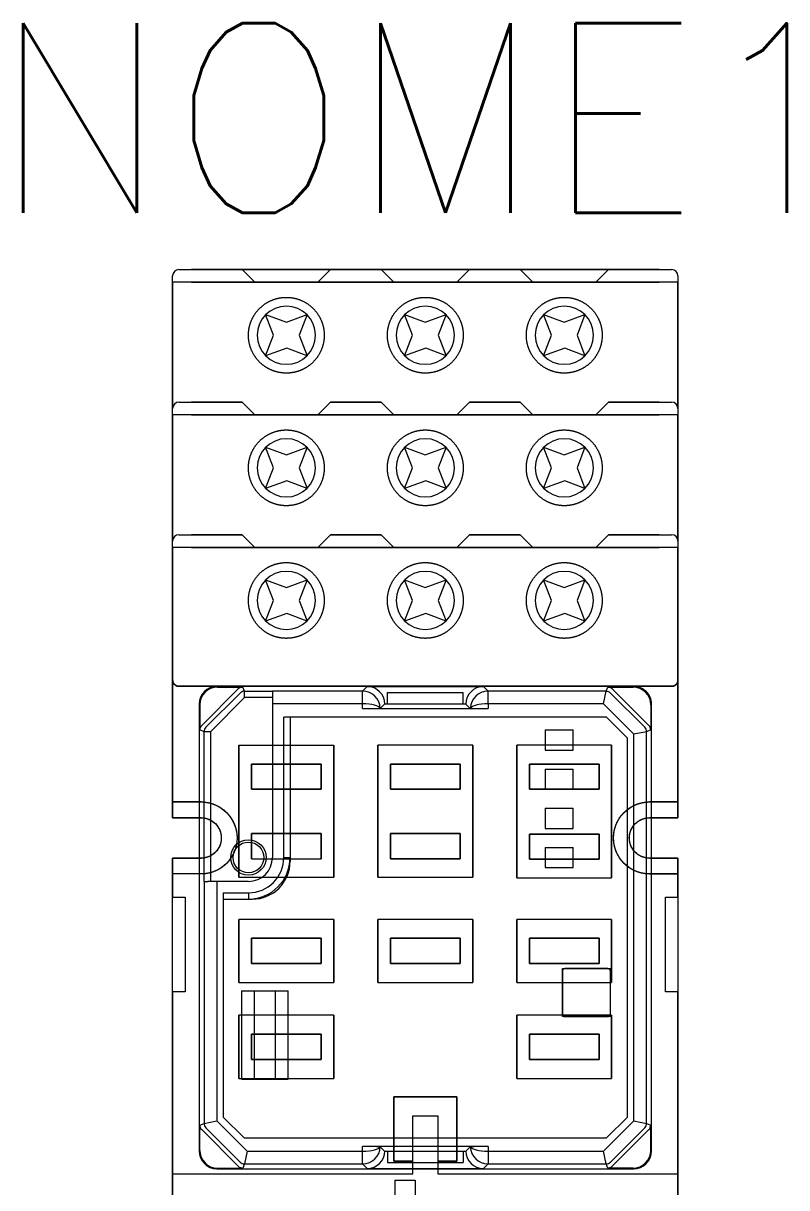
# Model space of a CAD drawing. Header units: millimetres. Extents: x -1.2 to 4.9, y -8.5 to 6.5.
# Drawn here: x -1.18 to 4.86, y -2.73 to 6.49 of the extents above; entities that cross this region are included whole.
import ezdxf
from ezdxf.enums import TextEntityAlignment as Align

# ---------------------------------------------------------------- set-up
doc = ezdxf.new("R2010")
doc.units = ezdxf.units.MM
doc.styles.add('Romans', font='romans.shx')

# ---------------------------------------------------------------- blocks, each defined once
blk = doc.blocks.new('SE2')
at = {"color": 7, "linetype": 'Continuous'}
for p, q in [((84.212, 105.167), (51.212, 105.167)), ((51.266, 105.113), (53.265, 105.113)), ((53.402, 104.782), (53.265, 105.113)), ((62.746, 104.777), (63.112, 105.144)), ((63.112, 105.144), (72.312, 105.144)), ((72.312, 105.144), (72.679, 104.777)), ((82.02, 104.777), (82.159, 105.113)), ((82.159, 105.113), (84.158, 105.113)), ((50.013, 102.067), (52.912, 104.966)), ((50.343, 101.93), (53.049, 104.635)), ((53.402, 104.282), (50.697, 101.577)), ((53.402, 104.782), (55.612, 104.782)), ((53.402, 104.282), (53.402, 104.782)), ((55.612, 104.282), (53.402, 104.282)), ((55.612, 104.777), (55.612, 104.782)), ((55.612, 104.777), (55.612, 103.777)), ((62.746, 104.777), (55.612, 104.777)), ((62.746, 103.777), (62.746, 104.777)), ((64.712, 103.767), (64.712, 104.667)), ((64.712, 104.667), (70.712, 104.667)), ((70.712, 103.767), (70.712, 104.667)), ((70.712, 103.767), (70.712, 104.667)), ((82.02, 104.777), (72.679, 104.777)), ((72.679, 103.777), (72.679, 104.777)), ((81.813, 103.777), (82.02, 104.777)), ((82.374, 104.631), (85.076, 101.928)), ((85.412, 102.067), (82.513, 104.966)), ((49.812, 103.767), (49.812, 68.367)), ((49.866, 103.713), (49.866, 101.714)), ((55.612, 103.777), (55.612, 91.617)), ((62.746, 103.777), (55.612, 103.777)), ((62.749, 103.412), (62.749, 103.777)), ((62.749, 103.412), (72.675, 103.412)), ((64.148, 103.424), (64.14, 103.422)), ((64.491, 103.767), (64.148, 103.424)), ((70.933, 103.767), (64.491, 103.767)), ((71.276, 103.424), (70.933, 103.767)), ((71.284, 103.422), (71.276, 103.424)), ((72.675, 103.777), (72.675, 103.412)), ((81.813, 103.777), (72.679, 103.777)), ((84.223, 101.368), (81.813, 103.777)), ((85.558, 103.713), (85.558, 101.714)), ((85.612, 68.367), (85.612, 103.765)), ((82.062, 102.717), (56.512, 102.717)), ((56.512, 91.617), (56.512, 102.717)), ((57.012, 102.717), (57.012, 91.317)), ((82.062, 102.717), (57.012, 102.717)), ((82.062, 102.717), (83.712, 101.067)), ((82.062, 102.717), (83.712, 101.067)), ((50.197, 101.577), (49.866, 101.714)), ((50.197, 89.717), (50.197, 101.577)), ((50.697, 101.577), (50.197, 101.577)), ((50.697, 101.577), (50.697, 89.717)), ((77.212, 101.717), (77.212, 100.117)), ((77.212, 101.717), (79.412, 101.717)), ((79.412, 100.117), (79.412, 101.717)), ((85.223, 101.575), (84.223, 101.368)), ((85.558, 101.714), (85.223, 101.575)), ((85.223, 70.559), (85.223, 101.575)), ((83.712, 71.067), (83.712, 101.067)), ((84.223, 70.766), (84.223, 101.368)), ((77.212, 100.117), (79.412, 100.117)), ((77.212, 98.617), (77.212, 97.017)), ((77.212, 98.617), (79.412, 98.617)), ((79.412, 97.017), (79.412, 98.617)), ((77.212, 97.017), (79.412, 97.017)), ((77.212, 95.517), (77.212, 93.917)), ((77.212, 95.517), (79.412, 95.517)), ((79.412, 93.917), (79.412, 95.517)), ((77.212, 93.917), (79.412, 93.917)), ((77.212, 92.417), (77.212, 90.817)), ((77.212, 92.417), (79.412, 92.417)), ((79.412, 90.817), (79.412, 92.417)), ((56.512, 91.617), (57.012, 91.617)), ((77.212, 90.817), (79.412, 90.817)), ((50.201, 89.717), (50.197, 89.717)), ((50.201, 89.717), (50.494, 89.717)), ((50.201, 89.717), (50.201, 70.559)), ((51.201, 89.717), (50.494, 89.717)), ((51.201, 89.717), (51.201, 70.766)), ((53.712, 89.717), (51.201, 89.717)), ((51.712, 88.817), (51.712, 71.067)), ((51.712, 88.817), (53.712, 88.817)), ((53.712, 88.817), (53.712, 88.317)), ((51.712, 88.317), (54.012, 88.317)), ((51.712, 88.317), (51.712, 71.067)), ((78.562, 79.017), (78.562, 82.817)), ((78.562, 82.817), (82.362, 82.817)), ((78.562, 82.617), (78.562, 79.217)), ((82.162, 82.817), (78.762, 82.817)), ((82.362, 79.017), (82.362, 82.817)), ((82.362, 79.217), (82.362, 82.617)), ((53.162, 81.067), (53.162, 74.067)), ((53.162, 81.067), (56.862, 81.067)), ((54.162, 81.067), (54.162, 74.067)), ((55.862, 74.067), (55.862, 81.067)), ((56.862, 74.067), (56.862, 81.067)), ((82.362, 79.017), (78.562, 79.017)), ((78.762, 79.017), (82.162, 79.017)), ((83.712, 71.067), (83.712, 76.198)), ((53.162, 74.067), (56.862, 74.067)), ((53.362, 69.417), (51.712, 71.067)), ((51.712, 71.067), (53.362, 69.417)), ((83.712, 71.067), (82.062, 69.417)), ((82.062, 69.417), (83.712, 71.067)), ((49.866, 70.42), (50.201, 70.559)), ((49.866, 68.421), (49.866, 70.42)), ((50.201, 70.559), (51.201, 70.766)), ((53.05, 67.502), (50.348, 70.205)), ((53.611, 68.356), (51.201, 70.766)), ((84.223, 70.766), (81.813, 68.356)), ((85.076, 70.205), (82.374, 67.502)), ((84.223, 70.766), (85.223, 70.559)), ((85.223, 70.559), (85.558, 70.42)), ((85.558, 68.421), (85.558, 70.42)), ((52.912, 67.167), (50.013, 70.066)), ((53.362, 69.417), (82.062, 69.417)), ((53.362, 69.417), (82.062, 69.417)), ((85.412, 70.066), (82.513, 67.167)), ((53.611, 68.356), (53.404, 67.356)), ((53.611, 68.356), (62.746, 68.356)), ((62.746, 67.356), (62.746, 68.356)), ((72.675, 68.722), (62.749, 68.722)), ((62.749, 68.356), (62.749, 68.722)), ((64.14, 68.711), (64.148, 68.71)), ((64.148, 68.71), (64.491, 68.367)), ((64.491, 68.367), (70.933, 68.367)), ((64.712, 68.367), (64.712, 67.467)), ((70.712, 68.367), (70.712, 67.467)), ((70.712, 68.367), (70.712, 67.467)), ((70.933, 68.367), (71.276, 68.71)), ((71.276, 68.71), (71.284, 68.711)), ((72.675, 68.722), (72.675, 68.356)), ((72.679, 68.356), (81.813, 68.356)), ((72.679, 68.356), (72.679, 67.356)), ((82.02, 67.356), (81.813, 68.356)), ((53.404, 67.356), (53.265, 67.021)), ((53.404, 67.356), (62.746, 67.356)), ((63.112, 66.989), (62.746, 67.356)), ((64.712, 67.467), (70.712, 67.467)), ((72.679, 67.356), (72.312, 66.989)), ((72.679, 67.356), (82.02, 67.356)), ((82.159, 67.021), (82.02, 67.356)), ((51.212, 66.967), (84.212, 66.967)), ((51.266, 67.021), (53.265, 67.021)), ((63.112, 66.989), (72.312, 66.989)), ((84.158, 67.021), (82.159, 67.021))]:
    blk.add_line(p, q, dxfattribs=at)
for radius in [1.4, 1.218]:
    blk.add_circle((53.712, 91.617), radius, dxfattribs=at)
for centre, radius, start, end in [((53.402, 104.282), 0.5, 90.00181, 134.99819), ((62.745, 103.377), 1.4, 89.50125, 89.99688), ((72.679, 103.377), 1.4, 90.00312, 90.49875), ((82.02, 104.277), 0.5, 45.00181, 89.99819), ((50.697, 101.577), 0.5, 135.00181, 179.99819), ((84.723, 101.575), 0.5, 0.00181, 44.99819), ((53.712, 91.617), 1.9, 270, 360), ((53.712, 91.617), 2.8, 270, 0), ((53.712, 91.617), 3.3, 270, 0), ((54.012, 91.317), 3, 270, 360), ((78.762, 82.617), 0.2, 90, 180), ((82.162, 82.617), 0.2, 0, 90), ((78.762, 79.217), 0.2, 180, 270), ((82.162, 79.217), 0.2, 270, 0), ((50.701, 70.559), 0.5, 180.00181, 224.99819), ((84.723, 70.559), 0.5, 315.00181, 359.99819), ((53.404, 67.856), 0.5, 225.00181, 269.99819), ((62.745, 68.756), 1.4, 270.00312, 270.49875), ((72.679, 68.756), 1.4, 269.50125, 269.99688), ((82.02, 67.856), 0.5, 270.00181, 314.99819)]:
    blk.add_arc(centre, radius, start, end, dxfattribs=at)
for centre, major_axis, ratio, start_param, end_param in [((51.212, 103.767), (0.99, -0.99), 0.999924, 2.356233, 3.926953), ((51.266, 103.713), (0.99, -0.99), 0.999924, 2.356233, 3.926953), ((53.265, 104.613), (0.191, -0.462), 0.999955, 2.748909, 3.534284), ((63.112, 103.744), (-0.99, -0.99), 0.999924, 2.372402, 3.926953), ((72.312, 103.744), (0.99, -0.99), 0.999924, 2.356233, 3.910783), ((82.159, 104.613), (-0.191, -0.462), 0.999955, 2.748909, 3.534276), ((84.158, 103.713), (-0.99, -0.99), 0.999924, 2.356233, 3.926953), ((84.212, 103.767), (-0.99, -0.99), 0.999924, 2.355257, 3.926953), ((62.749, 103.381), (-1.29, 0.545), 0.996452, 3.573025, 5.104585), ((72.675, 103.381), (-1.29, -0.545), 0.996452, 4.320193, 5.851753), ((62.745, 103.377), (-0.283, -0.283), 0.999924, 3.918302, 3.926953), ((62.749, 103.381), (-1.4, 0.004), 0.283219, 3.255762, 4.71315), ((62.749, 103.424), (1.4, 0), 0.008727, 4.712389, 6.169777), ((72.675, 103.381), (-1.4, -0.004), 0.283219, 4.711628, 6.169016), ((72.675, 103.424), (-1.4, 0), 0.008727, 0.113408, 1.570796), ((72.679, 103.377), (-0.283, 0.283), 0.999924, 5.497825, 5.506476), ((50.366, 101.714), (0.462, -0.191), 0.999955, 2.748909, 3.534276), ((85.058, 101.714), (-0.462, -0.191), 0.999955, 2.748909, 3.534276), ((50.366, 70.42), (0.462, 0.191), 0.999955, 2.748909, 3.534276), ((85.058, 70.42), (-0.462, 0.191), 0.999955, 2.748909, 3.534276), ((51.212, 68.367), (0.99, 0.99), 0.999924, 2.356233, 3.926953), ((51.266, 68.421), (0.99, 0.99), 0.999924, 2.356233, 3.926953), ((62.745, 68.756), (0.283, -0.283), 0.999924, 5.497825, 5.506476), ((62.749, 68.71), (1.4, 0), 0.008727, 0.113406, 1.570796), ((62.749, 68.753), (1.4, 0.004), 0.283219, 4.711628, 6.169018), ((62.749, 68.753), (1.29, 0.545), 0.996452, 4.320193, 5.851754), ((63.112, 68.389), (-0.99, 0.99), 0.999924, 2.356233, 3.910784), ((72.312, 68.389), (0.99, 0.99), 0.999924, 2.372402, 3.926953), ((72.675, 68.753), (1.29, -0.545), 0.996452, 3.573024, 5.104585), ((72.675, 68.71), (-1.4, 0), 0.008727, 4.712389, 6.169779), ((72.675, 68.753), (1.4, -0.004), 0.283219, 3.25576, 4.71315), ((72.679, 68.756), (0.283, 0.283), 0.999924, 3.918302, 3.926953), ((84.158, 68.421), (-0.99, 0.99), 0.999924, 2.356233, 3.926953), ((84.212, 68.367), (-0.99, 0.99), 0.999924, 2.356233, 3.926953), ((53.265, 67.521), (0.191, 0.462), 0.999955, 2.748909, 3.534276), ((82.159, 67.521), (-0.191, 0.462), 0.999955, 2.748909, 3.534276)]:
    blk.add_ellipse(centre, major_axis=major_axis, ratio=ratio, start_param=start_param, end_param=end_param, dxfattribs=at)
blk = doc.blocks.new('SE')
at = {"color": 7, "linetype": 'Continuous'}
for p, q in [((39.84, 202.246), (40.84, 202.246)), ((39.84, 202.246), (40.84, 202.246)), ((44.84, 202.246), (40.84, 202.246)), ((40.84, 202.246), (44.84, 202.246)), ((51.84, 202.246), (44.84, 202.246)), ((44.84, 202.246), (45.84, 201.246)), ((45.84, 201.246), (44.84, 202.246)), ((44.84, 202.246), (51.84, 202.246)), ((50.84, 201.246), (51.84, 202.246)), ((51.84, 202.246), (50.84, 201.246)), ((53.047, 202.246), (51.84, 202.246)), ((51.84, 202.246), (53.047, 202.246)), ((54.636, 202.246), (53.047, 202.246)), ((53.047, 202.246), (54.636, 202.246)), ((55.84, 202.246), (54.636, 202.246)), ((54.636, 202.246), (55.84, 202.246)), ((62.84, 202.246), (55.84, 202.246)), ((55.84, 202.246), (56.84, 201.246)), ((56.84, 201.246), (55.84, 202.246)), ((55.84, 202.246), (62.84, 202.246)), ((61.84, 201.246), (62.84, 202.246)), ((62.84, 202.246), (61.84, 201.246)), ((64.047, 202.246), (62.84, 202.246)), ((62.84, 202.246), (64.047, 202.246)), ((65.636, 202.246), (64.047, 202.246)), ((64.047, 202.246), (65.636, 202.246)), ((66.84, 202.246), (65.636, 202.246)), ((65.636, 202.246), (66.84, 202.246)), ((73.84, 202.246), (66.84, 202.246)), ((66.84, 202.246), (67.84, 201.246)), ((67.84, 201.246), (66.84, 202.246)), ((66.84, 202.246), (73.84, 202.246)), ((72.84, 201.246), (73.84, 202.246)), ((73.84, 202.246), (72.84, 201.246)), ((77.84, 202.246), (73.84, 202.246)), ((73.84, 202.246), (77.84, 202.246)), ((77.84, 202.246), (78.84, 202.246)), ((77.84, 202.246), (78.84, 202.246)), ((39.34, 201.246), (39.34, 201.746)), ((39.34, 201.246), (39.34, 201.746)), ((39.34, 191.246), (39.34, 201.246)), ((40.84, 201.246), (39.34, 201.246)), ((40.84, 201.246), (39.34, 201.246)), ((39.34, 201.246), (39.34, 191.246)), ((40.84, 201.246), (77.84, 201.246)), ((77.84, 201.246), (40.84, 201.246)), ((79.34, 201.246), (77.84, 201.246)), ((79.34, 201.246), (77.84, 201.246)), ((79.34, 201.746), (79.34, 201.246)), ((79.34, 201.746), (79.34, 201.246)), ((79.34, 201.246), (79.34, 191.246)), ((79.34, 191.246), (79.34, 201.246)), ((47.317, 197.046), (46.702, 198.685)), ((46.702, 198.685), (48.341, 198.07)), ((48.341, 198.07), (49.979, 198.685)), ((49.979, 198.685), (49.365, 197.046)), ((58.317, 197.046), (57.702, 198.685)), ((57.702, 198.685), (59.341, 198.07)), ((59.341, 198.07), (60.979, 198.685)), ((60.979, 198.685), (60.365, 197.046)), ((69.317, 197.046), (68.702, 198.685)), ((68.702, 198.685), (70.341, 198.07)), ((70.341, 198.07), (71.979, 198.685)), ((71.979, 198.685), (71.365, 197.046)), ((46.702, 195.408), (47.317, 197.046)), ((49.365, 197.046), (49.979, 195.408)), ((57.702, 195.408), (58.317, 197.046)), ((60.365, 197.046), (60.979, 195.408)), ((68.702, 195.408), (69.317, 197.046)), ((71.365, 197.046), (71.979, 195.408)), ((48.392, 196.023), (46.702, 195.408)), ((49.979, 195.408), (48.392, 196.023)), ((59.392, 196.023), (57.702, 195.408)), ((60.979, 195.408), (59.392, 196.023)), ((70.392, 196.023), (68.702, 195.408)), ((71.979, 195.408), (70.392, 196.023)), ((39.34, 190.746), (39.34, 191.246)), ((39.34, 190.746), (39.34, 191.246)), ((39.84, 191.746), (40.84, 191.746)), ((39.84, 191.746), (40.84, 191.746)), ((44.84, 191.746), (40.84, 191.746)), ((40.84, 191.746), (44.84, 191.746)), ((44.84, 191.746), (45.84, 190.746)), ((45.84, 190.746), (44.84, 191.746)), ((50.84, 190.746), (51.84, 191.746)), ((51.84, 191.746), (50.84, 190.746)), ((53.047, 191.746), (51.84, 191.746)), ((51.84, 191.746), (53.047, 191.746)), ((53.047, 191.746), (54.636, 191.746)), ((54.636, 191.746), (53.047, 191.746)), ((55.84, 191.746), (54.636, 191.746)), ((54.636, 191.746), (55.84, 191.746)), ((55.84, 191.746), (56.84, 190.746)), ((56.84, 190.746), (55.84, 191.746)), ((61.84, 190.746), (62.84, 191.746)), ((62.84, 191.746), (61.84, 190.746)), ((64.047, 191.746), (62.84, 191.746)), ((62.84, 191.746), (64.047, 191.746)), ((64.047, 191.746), (65.636, 191.746)), ((65.636, 191.746), (64.047, 191.746)), ((66.84, 191.746), (65.636, 191.746)), ((65.636, 191.746), (66.84, 191.746)), ((66.84, 191.746), (67.84, 190.746)), ((67.84, 190.746), (66.84, 191.746)), ((72.84, 190.746), (73.84, 191.746)), ((73.84, 191.746), (72.84, 190.746)), ((77.84, 191.746), (73.84, 191.746)), ((73.84, 191.746), (77.84, 191.746)), ((77.84, 191.746), (78.84, 191.746)), ((77.84, 191.746), (78.84, 191.746)), ((79.34, 191.246), (79.34, 190.746)), ((79.34, 191.246), (79.34, 190.746)), ((39.34, 180.746), (39.34, 190.746)), ((40.84, 190.746), (39.34, 190.746)), ((40.84, 190.746), (39.34, 190.746)), ((39.34, 190.746), (39.34, 180.746)), ((40.84, 190.746), (77.84, 190.746)), ((77.84, 190.746), (40.84, 190.746)), ((79.34, 190.746), (77.84, 190.746)), ((79.34, 190.746), (77.84, 190.746)), ((79.34, 190.746), (79.34, 180.746)), ((79.34, 180.746), (79.34, 190.746)), ((47.317, 186.546), (46.702, 188.185)), ((46.702, 188.185), (48.341, 187.57)), ((48.341, 187.57), (49.979, 188.185)), ((49.979, 188.185), (49.365, 186.546)), ((58.317, 186.546), (57.702, 188.185)), ((57.702, 188.185), (59.341, 187.57)), ((59.341, 187.57), (60.979, 188.185)), ((60.979, 188.185), (60.365, 186.546)), ((69.317, 186.546), (68.702, 188.185)), ((68.702, 188.185), (70.341, 187.57)), ((70.341, 187.57), (71.979, 188.185)), ((71.979, 188.185), (71.365, 186.546)), ((46.702, 184.908), (47.317, 186.546)), ((49.365, 186.546), (49.979, 184.908)), ((57.702, 184.908), (58.317, 186.546)), ((60.365, 186.546), (60.979, 184.908)), ((68.702, 184.908), (69.317, 186.546)), ((71.365, 186.546), (71.979, 184.908)), ((48.392, 185.523), (46.702, 184.908)), ((49.979, 184.908), (48.392, 185.523)), ((59.392, 185.523), (57.702, 184.908)), ((60.979, 184.908), (59.392, 185.523)), ((70.392, 185.523), (68.702, 184.908)), ((71.979, 184.908), (70.392, 185.523)), ((39.34, 180.246), (39.34, 180.746)), ((39.34, 180.246), (39.34, 180.746)), ((39.84, 181.246), (40.84, 181.246)), ((39.84, 181.246), (40.84, 181.246)), ((44.84, 181.246), (40.84, 181.246)), ((40.84, 181.246), (44.84, 181.246)), ((44.84, 181.246), (45.84, 180.246)), ((45.84, 180.246), (44.84, 181.246)), ((50.84, 180.246), (51.84, 181.246)), ((51.84, 181.246), (50.84, 180.246)), ((53.047, 181.246), (51.84, 181.246)), ((51.84, 181.246), (53.047, 181.246)), ((53.047, 181.246), (54.636, 181.246)), ((54.636, 181.246), (53.047, 181.246)), ((55.84, 181.246), (54.636, 181.246)), ((54.636, 181.246), (55.84, 181.246)), ((55.84, 181.246), (56.84, 180.246)), ((56.84, 180.246), (55.84, 181.246)), ((61.84, 180.246), (62.84, 181.246)), ((62.84, 181.246), (61.84, 180.246)), ((64.047, 181.246), (62.84, 181.246)), ((62.84, 181.246), (64.047, 181.246)), ((64.047, 181.246), (65.636, 181.246)), ((65.636, 181.246), (64.047, 181.246)), ((66.84, 181.246), (65.636, 181.246)), ((65.636, 181.246), (66.84, 181.246)), ((66.84, 181.246), (67.84, 180.246)), ((67.84, 180.246), (66.84, 181.246)), ((72.84, 180.246), (73.84, 181.246)), ((73.84, 181.246), (72.84, 180.246)), ((77.84, 181.246), (73.84, 181.246)), ((73.84, 181.246), (77.84, 181.246)), ((77.84, 181.246), (78.84, 181.246)), ((77.84, 181.246), (78.84, 181.246)), ((79.34, 180.746), (79.34, 180.246)), ((79.34, 180.746), (79.34, 180.246)), ((39.34, 169.746), (39.34, 180.246)), ((40.84, 180.246), (39.34, 180.246)), ((40.84, 180.246), (39.34, 180.246)), ((39.34, 180.246), (39.34, 169.746)), ((40.84, 180.246), (77.84, 180.246)), ((77.84, 180.246), (40.84, 180.246)), ((79.34, 180.246), (77.84, 180.246)), ((79.34, 180.246), (77.84, 180.246)), ((79.34, 180.246), (79.34, 169.746)), ((79.34, 169.746), (79.34, 180.246)), ((47.317, 176.046), (46.702, 177.685)), ((46.702, 177.685), (48.341, 177.07)), ((48.341, 177.07), (49.979, 177.685)), ((49.979, 177.685), (49.365, 176.046)), ((58.317, 176.046), (57.702, 177.685)), ((57.702, 177.685), (59.341, 177.07)), ((59.341, 177.07), (60.979, 177.685)), ((60.979, 177.685), (60.365, 176.046)), ((69.317, 176.046), (68.702, 177.685)), ((68.702, 177.685), (70.341, 177.07)), ((70.341, 177.07), (71.979, 177.685)), ((71.979, 177.685), (71.365, 176.046)), ((46.702, 174.408), (47.317, 176.046)), ((49.365, 176.046), (49.979, 174.408)), ((57.702, 174.408), (58.317, 176.046)), ((60.365, 176.046), (60.979, 174.408)), ((68.702, 174.408), (69.317, 176.046)), ((71.365, 176.046), (71.979, 174.408)), ((48.392, 175.023), (46.702, 174.408)), ((49.979, 174.408), (48.392, 175.023)), ((59.392, 175.023), (57.702, 174.408)), ((60.979, 174.408), (59.392, 175.023)), ((70.392, 175.023), (68.702, 174.408)), ((71.979, 174.408), (70.392, 175.023)), ((39.34, 169.746), (39.34, 160.091)), ((39.34, 160.091), (39.34, 169.746)), ((79.34, 169.746), (79.34, 160.091)), ((79.34, 160.091), (79.34, 169.746)), ((39.84, 169.246), (78.84, 169.246)), ((78.84, 169.246), (39.84, 169.246)), ((44.59, 162.596), (44.59, 164.596)), ((44.59, 164.596), (44.59, 162.596)), ((44.59, 164.596), (52.09, 164.596)), ((52.09, 164.596), (52.09, 162.596)), ((52.09, 162.596), (52.09, 164.596)), ((55.59, 162.596), (55.59, 164.596)), ((63.09, 164.596), (55.59, 164.596)), ((55.59, 164.596), (55.59, 162.596)), ((63.09, 164.596), (63.09, 162.596)), ((63.09, 162.596), (63.09, 164.596)), ((66.59, 162.596), (66.59, 164.596)), ((74.09, 164.596), (66.59, 164.596)), ((66.59, 164.596), (66.59, 162.596)), ((74.09, 164.596), (74.09, 162.596)), ((74.09, 162.596), (74.09, 164.596)), ((44.59, 161.596), (44.59, 162.596)), ((44.59, 162.596), (44.59, 161.596)), ((45.59, 163.096), (45.59, 162.596)), ((51.09, 163.096), (45.59, 163.096)), ((45.59, 163.096), (45.59, 162.596)), ((45.59, 162.596), (45.59, 163.096)), ((45.59, 163.096), (51.09, 163.096)), ((45.59, 162.596), (45.59, 161.596)), ((45.59, 161.596), (45.59, 162.596)), ((51.09, 162.596), (51.09, 163.096)), ((51.09, 162.596), (51.09, 163.096)), ((51.09, 163.096), (51.09, 162.596)), ((51.09, 161.596), (51.09, 162.596)), ((51.09, 162.596), (51.09, 161.596)), ((52.09, 162.596), (52.09, 161.596)), ((52.09, 161.596), (52.09, 162.596)), ((55.59, 161.596), (55.59, 162.596)), ((55.59, 162.596), (55.59, 161.596)), ((56.59, 163.096), (56.59, 162.596)), ((62.09, 163.096), (56.59, 163.096)), ((56.59, 163.096), (56.59, 162.596)), ((56.59, 162.596), (56.59, 163.096)), ((56.59, 163.096), (62.09, 163.096)), ((56.59, 162.596), (56.59, 161.596)), ((56.59, 161.596), (56.59, 162.596)), ((62.09, 162.596), (62.09, 163.096)), ((62.09, 162.596), (62.09, 163.096)), ((62.09, 163.096), (62.09, 162.596)), ((62.09, 161.596), (62.09, 162.596)), ((62.09, 162.596), (62.09, 161.596)), ((63.09, 162.596), (63.09, 161.596)), ((63.09, 161.596), (63.09, 162.596)), ((66.59, 161.596), (66.59, 162.596)), ((66.59, 162.596), (66.59, 161.596)), ((67.59, 163.096), (67.59, 162.596)), ((73.09, 163.096), (67.59, 163.096)), ((67.59, 163.096), (67.59, 162.596)), ((67.59, 162.596), (67.59, 163.096)), ((67.59, 163.096), (73.09, 163.096)), ((67.59, 162.596), (67.59, 161.596)), ((67.59, 161.596), (67.59, 162.596)), ((73.09, 162.596), (73.09, 163.096)), ((73.09, 162.596), (73.09, 163.096)), ((73.09, 163.096), (73.09, 162.596)), ((73.09, 161.596), (73.09, 162.596)), ((73.09, 162.596), (73.09, 161.596)), ((74.09, 162.596), (74.09, 161.596)), ((74.09, 161.596), (74.09, 162.596)), ((44.59, 157.096), (44.59, 161.596)), ((44.59, 161.596), (44.59, 157.096)), ((45.59, 161.596), (45.59, 161.096)), ((45.59, 161.096), (45.59, 161.596)), ((45.59, 161.596), (45.59, 161.096)), ((51.09, 161.096), (51.09, 161.596)), ((51.09, 161.596), (51.09, 161.096)), ((51.09, 161.096), (51.09, 161.596)), ((52.09, 161.596), (52.09, 157.096)), ((52.09, 157.096), (52.09, 161.596)), ((55.59, 157.096), (55.59, 161.596)), ((55.59, 161.596), (55.59, 157.096)), ((56.59, 161.596), (56.59, 161.096)), ((56.59, 161.596), (56.59, 161.096)), ((56.59, 161.096), (56.59, 161.596)), ((62.09, 161.096), (62.09, 161.596)), ((62.09, 161.096), (62.09, 161.596)), ((62.09, 161.596), (62.09, 161.096)), ((63.09, 161.596), (63.09, 157.096)), ((63.09, 157.096), (63.09, 161.596)), ((66.59, 157.051), (66.59, 161.596)), ((66.59, 161.596), (66.59, 157.051)), ((67.59, 161.596), (67.59, 161.096)), ((67.59, 161.096), (67.59, 161.596)), ((67.59, 161.596), (67.59, 161.096)), ((73.09, 161.096), (73.09, 161.596)), ((73.09, 161.596), (73.09, 161.096)), ((73.09, 161.096), (73.09, 161.596)), ((74.09, 161.596), (74.09, 157.051)), ((74.09, 157.051), (74.09, 161.596)), ((51.09, 161.096), (45.59, 161.096)), ((45.59, 161.096), (51.09, 161.096)), ((56.59, 161.096), (62.09, 161.096)), ((62.09, 161.096), (56.59, 161.096)), ((73.09, 161.096), (67.59, 161.096)), ((67.59, 161.096), (73.09, 161.096)), ((39.34, 160.091), (41.59, 160.091)), ((39.34, 158.841), (39.34, 160.091)), ((39.34, 160.091), (39.34, 158.841)), ((41.59, 160.091), (39.34, 160.091)), ((77.09, 160.091), (79.34, 160.091)), ((79.34, 160.091), (77.09, 160.091)), ((79.34, 160.091), (79.34, 158.841)), ((79.34, 158.841), (79.34, 160.091)), ((41.59, 158.841), (39.34, 158.841)), ((39.34, 158.841), (41.59, 158.841)), ((79.34, 158.841), (77.09, 158.841)), ((77.09, 158.841), (79.34, 158.841)), ((44.59, 156.096), (44.59, 157.096)), ((44.59, 157.096), (44.59, 156.096)), ((45.59, 157.596), (45.59, 157.096)), ((51.09, 157.596), (45.59, 157.596)), ((45.59, 157.596), (45.59, 157.096)), ((45.59, 157.096), (45.59, 157.596)), ((45.59, 157.596), (51.09, 157.596)), ((45.59, 157.096), (45.59, 156.096)), ((45.59, 156.096), (45.59, 157.096)), ((51.09, 157.096), (51.09, 157.596)), ((51.09, 157.096), (51.09, 157.596)), ((51.09, 157.596), (51.09, 157.096)), ((51.09, 156.096), (51.09, 157.096)), ((51.09, 157.096), (51.09, 156.096)), ((52.09, 157.096), (52.09, 156.096)), ((52.09, 156.096), (52.09, 157.096)), ((55.59, 156.096), (55.59, 157.096)), ((55.59, 157.096), (55.59, 156.096)), ((56.59, 157.596), (56.59, 157.096)), ((62.09, 157.596), (56.59, 157.596)), ((56.59, 157.596), (56.59, 157.096)), ((56.59, 157.096), (56.59, 157.596)), ((56.59, 157.596), (62.09, 157.596)), ((56.59, 157.096), (56.59, 156.096)), ((56.59, 156.096), (56.59, 157.096)), ((62.09, 157.096), (62.09, 157.596)), ((62.09, 157.096), (62.09, 157.596)), ((62.09, 157.596), (62.09, 157.096)), ((62.09, 156.096), (62.09, 157.096)), ((62.09, 157.096), (62.09, 156.096)), ((63.09, 157.096), (63.09, 156.096)), ((63.09, 156.096), (63.09, 157.096)), ((66.59, 156.051), (66.59, 157.051)), ((66.59, 157.051), (66.59, 156.051)), ((67.59, 157.551), (67.59, 157.051)), ((73.09, 157.551), (67.59, 157.551)), ((67.59, 157.551), (67.59, 157.051)), ((67.59, 157.051), (67.59, 157.551)), ((67.59, 157.551), (73.09, 157.551)), ((67.59, 157.051), (67.59, 156.051)), ((67.59, 156.051), (67.59, 157.051)), ((73.09, 157.051), (73.09, 157.551)), ((73.09, 157.051), (73.09, 157.551)), ((73.09, 157.551), (73.09, 157.051)), ((73.09, 156.051), (73.09, 157.051)), ((73.09, 157.051), (73.09, 156.051)), ((74.09, 157.051), (74.09, 156.051)), ((74.09, 156.051), (74.09, 157.051)), ((44.59, 154.141), (44.59, 156.096)), ((44.59, 156.096), (44.59, 154.141)), ((45.59, 156.096), (45.59, 155.596)), ((45.59, 156.096), (45.59, 155.596)), ((45.59, 155.596), (45.59, 156.096)), ((51.09, 155.596), (51.09, 156.096)), ((51.09, 155.596), (51.09, 156.096)), ((51.09, 156.096), (51.09, 155.596)), ((52.09, 156.096), (52.09, 154.141)), ((52.09, 154.141), (52.09, 156.096)), ((55.59, 154.141), (55.59, 156.096)), ((55.59, 156.096), (55.59, 154.141)), ((56.59, 156.096), (56.59, 155.596)), ((56.59, 156.096), (56.59, 155.596)), ((56.59, 155.596), (56.59, 156.096)), ((62.09, 155.596), (62.09, 156.096)), ((62.09, 155.596), (62.09, 156.096)), ((62.09, 156.096), (62.09, 155.596)), ((63.09, 156.096), (63.09, 154.141)), ((63.09, 154.141), (63.09, 156.096)), ((66.59, 154.096), (66.59, 156.051)), ((66.59, 156.051), (66.59, 154.096)), ((67.59, 156.051), (67.59, 155.551)), ((67.59, 156.051), (67.59, 155.551)), ((67.59, 155.551), (67.59, 156.051)), ((73.09, 155.551), (73.09, 156.051)), ((73.09, 155.551), (73.09, 156.051)), ((73.09, 156.051), (73.09, 155.551)), ((74.09, 156.051), (74.09, 154.096)), ((74.09, 154.096), (74.09, 156.051)), ((39.34, 154.391), (39.34, 155.641)), ((39.34, 155.641), (41.59, 155.641)), ((41.59, 155.641), (39.34, 155.641)), ((39.34, 155.641), (39.34, 154.391)), ((45.59, 155.596), (51.09, 155.596)), ((56.59, 155.596), (62.09, 155.596)), ((62.09, 155.596), (56.59, 155.596)), ((67.59, 155.551), (73.09, 155.551)), ((73.09, 155.551), (67.59, 155.551)), ((77.09, 155.641), (79.34, 155.641)), ((79.34, 155.641), (77.09, 155.641)), ((79.34, 155.641), (79.34, 154.391)), ((79.34, 154.391), (79.34, 155.641)), ((39.34, 152.541), (39.34, 154.391)), ((41.59, 154.391), (39.34, 154.391)), ((39.34, 154.391), (39.34, 152.541)), ((44.59, 154.141), (52.09, 154.141)), ((55.59, 154.141), (63.09, 154.141)), ((66.59, 154.096), (74.09, 154.096)), ((79.34, 154.391), (77.09, 154.391)), ((77.09, 154.391), (79.34, 154.391)), ((79.34, 154.391), (79.34, 152.541)), ((79.34, 152.541), (79.34, 154.391)), ((39.34, 149.541), (39.34, 152.541)), ((39.34, 149.541), (39.34, 152.541)), ((39.34, 152.541), (40.34, 152.541)), ((39.34, 152.541), (40.34, 152.541)), ((40.34, 152.541), (40.34, 145.066)), ((78.34, 152.541), (79.34, 152.541)), ((78.34, 145.066), (78.34, 152.541)), ((78.34, 152.541), (79.34, 152.541)), ((78.34, 145.066), (78.34, 152.541)), ((79.34, 152.541), (79.34, 149.541)), ((79.34, 152.541), (79.34, 149.541)), ((44.59, 148.796), (44.59, 150.796)), ((52.09, 150.796), (44.59, 150.796)), ((44.59, 150.796), (44.59, 148.796)), ((52.09, 150.796), (52.09, 148.796)), ((52.09, 148.796), (52.09, 150.796)), ((55.59, 148.796), (55.59, 150.796)), ((63.09, 150.796), (55.59, 150.796)), ((55.59, 150.796), (55.59, 148.796)), ((63.09, 150.796), (63.09, 148.796)), ((63.09, 148.796), (63.09, 150.796)), ((66.59, 148.796), (66.59, 150.796)), ((74.09, 150.796), (66.59, 150.796)), ((66.59, 150.796), (66.59, 148.796)), ((74.09, 150.796), (74.09, 148.796)), ((74.09, 148.796), (74.09, 150.796)), ((39.34, 145.066), (39.34, 149.541)), ((39.34, 145.066), (39.34, 149.541)), ((40.34, 149.541), (40.34, 145.066)), ((78.34, 145.066), (78.34, 149.541)), ((79.34, 149.541), (79.34, 145.066)), ((79.34, 149.541), (79.34, 145.066)), ((44.59, 147.796), (44.59, 148.796)), ((44.59, 148.796), (44.59, 147.796)), ((45.59, 149.296), (45.59, 148.796)), ((51.09, 149.296), (45.59, 149.296)), ((45.59, 149.296), (45.59, 148.796)), ((45.59, 148.796), (45.59, 149.296)), ((45.59, 149.296), (51.09, 149.296)), ((45.59, 148.796), (45.59, 147.796)), ((45.59, 147.796), (45.59, 148.796)), ((51.09, 148.796), (51.09, 149.296)), ((51.09, 148.796), (51.09, 149.296)), ((51.09, 149.296), (51.09, 148.796)), ((51.09, 147.796), (51.09, 148.796)), ((51.09, 148.796), (51.09, 147.796)), ((52.09, 148.796), (52.09, 147.796)), ((52.09, 147.796), (52.09, 148.796)), ((55.59, 147.796), (55.59, 148.796)), ((55.59, 148.796), (55.59, 147.796)), ((56.59, 149.296), (56.59, 148.796)), ((62.09, 149.296), (56.59, 149.296)), ((56.59, 149.296), (56.59, 148.796)), ((56.59, 148.796), (56.59, 149.296)), ((56.59, 149.296), (62.09, 149.296)), ((56.59, 148.796), (56.59, 147.796)), ((56.59, 147.796), (56.59, 148.796)), ((62.09, 148.796), (62.09, 149.296)), ((62.09, 148.796), (62.09, 149.296)), ((62.09, 149.296), (62.09, 148.796)), ((62.09, 147.796), (62.09, 148.796)), ((62.09, 148.796), (62.09, 147.796)), ((63.09, 147.796), (63.09, 148.796)), ((63.09, 148.796), (63.09, 147.796)), ((66.59, 147.796), (66.59, 148.796)), ((66.59, 148.796), (66.59, 147.796)), ((67.59, 149.296), (67.59, 148.796)), ((73.09, 149.296), (67.59, 149.296)), ((67.59, 149.296), (67.59, 148.796)), ((67.59, 148.796), (67.59, 149.296)), ((67.59, 149.296), (73.09, 149.296)), ((67.59, 148.796), (67.59, 147.796)), ((67.59, 147.796), (67.59, 148.796)), ((73.09, 148.796), (73.09, 149.296)), ((73.09, 148.796), (73.09, 149.296)), ((73.09, 149.296), (73.09, 148.796)), ((73.09, 147.796), (73.09, 148.796)), ((73.09, 148.796), (73.09, 147.796)), ((74.09, 148.796), (74.09, 147.796)), ((74.09, 147.796), (74.09, 148.796)), ((44.59, 145.796), (44.59, 147.796)), ((44.59, 147.796), (44.59, 145.796)), ((45.59, 147.796), (45.59, 147.296)), ((45.59, 147.796), (45.59, 147.296)), ((45.59, 147.296), (45.59, 147.796)), ((51.09, 147.296), (51.09, 147.796)), ((51.09, 147.296), (51.09, 147.796)), ((51.09, 147.796), (51.09, 147.296)), ((52.09, 147.796), (52.09, 145.796)), ((52.09, 145.796), (52.09, 147.796)), ((55.59, 145.796), (55.59, 147.796)), ((55.59, 147.796), (55.59, 145.796)), ((56.59, 147.796), (56.59, 147.296)), ((56.59, 147.796), (56.59, 147.296)), ((56.59, 147.296), (56.59, 147.796)), ((62.09, 147.296), (62.09, 147.796)), ((62.09, 147.296), (62.09, 147.796)), ((62.09, 147.796), (62.09, 147.296)), ((63.09, 145.796), (63.09, 147.796)), ((63.09, 147.796), (63.09, 145.796)), ((66.59, 145.796), (66.59, 147.796)), ((66.59, 147.796), (66.59, 145.796)), ((67.59, 147.796), (67.59, 147.296)), ((67.59, 147.796), (67.59, 147.296)), ((67.59, 147.296), (67.59, 147.796)), ((73.09, 147.296), (73.09, 147.796)), ((73.09, 147.296), (73.09, 147.796)), ((73.09, 147.796), (73.09, 147.296)), ((74.09, 147.796), (74.09, 145.796)), ((74.09, 145.796), (74.09, 147.796)), ((45.59, 147.296), (51.09, 147.296)), ((51.09, 147.296), (45.59, 147.296)), ((56.59, 147.296), (62.09, 147.296)), ((62.09, 147.296), (56.59, 147.296)), ((67.59, 147.296), (73.09, 147.296)), ((73.09, 147.296), (67.59, 147.296)), ((44.59, 145.796), (52.09, 145.796)), ((55.59, 145.796), (63.09, 145.796)), ((66.59, 145.796), (74.09, 145.796)), ((39.34, 130.646), (39.34, 145.066)), ((40.34, 145.066), (39.34, 145.066)), ((40.34, 145.066), (39.34, 145.066)), ((39.34, 145.066), (39.34, 130.646)), ((79.34, 145.066), (78.34, 145.066)), ((79.34, 145.066), (78.34, 145.066)), ((79.34, 145.066), (79.34, 130.646)), ((79.34, 130.646), (79.34, 145.066)), ((44.59, 141.196), (44.59, 143.196)), ((52.09, 143.196), (44.59, 143.196)), ((44.59, 143.196), (44.59, 141.196)), ((52.09, 143.196), (52.09, 141.196)), ((52.09, 141.196), (52.09, 143.196)), ((66.59, 141.196), (66.59, 143.196)), ((74.09, 143.196), (66.59, 143.196)), ((66.59, 143.196), (66.59, 141.196)), ((74.09, 143.196), (74.09, 141.196)), ((74.09, 141.196), (74.09, 143.196)), ((44.59, 140.196), (44.59, 141.196)), ((44.59, 141.196), (44.59, 140.196)), ((45.59, 141.696), (45.59, 141.196)), ((45.59, 141.696), (45.59, 141.196)), ((51.09, 141.696), (45.59, 141.696)), ((45.59, 141.196), (45.59, 141.696)), ((45.59, 141.696), (51.09, 141.696)), ((45.59, 141.196), (45.59, 140.196)), ((45.59, 140.196), (45.59, 141.196)), ((51.09, 141.196), (51.09, 141.696)), ((51.09, 141.196), (51.09, 141.696)), ((51.09, 141.696), (51.09, 141.196)), ((51.09, 140.196), (51.09, 141.196)), ((51.09, 141.196), (51.09, 140.196)), ((52.09, 141.196), (52.09, 140.196)), ((52.09, 140.196), (52.09, 141.196)), ((66.59, 140.196), (66.59, 141.196)), ((66.59, 141.196), (66.59, 140.196)), ((67.59, 141.696), (67.59, 141.196)), ((73.09, 141.696), (67.59, 141.696)), ((67.59, 141.696), (67.59, 141.196)), ((67.59, 141.196), (67.59, 141.696)), ((67.59, 141.696), (73.09, 141.696)), ((67.59, 141.196), (67.59, 140.196)), ((67.59, 140.196), (67.59, 141.196)), ((73.09, 141.196), (73.09, 141.696)), ((73.09, 141.196), (73.09, 141.696)), ((73.09, 141.696), (73.09, 141.196)), ((73.09, 140.196), (73.09, 141.196)), ((73.09, 141.196), (73.09, 140.196)), ((74.09, 141.196), (74.09, 140.196)), ((74.09, 140.196), (74.09, 141.196)), ((44.59, 138.196), (44.59, 140.196)), ((44.59, 140.196), (44.59, 138.196)), ((45.59, 140.196), (45.59, 139.696)), ((45.59, 140.196), (45.59, 139.696)), ((45.59, 139.696), (45.59, 140.196)), ((51.09, 139.696), (51.09, 140.196)), ((51.09, 139.696), (51.09, 140.196)), ((51.09, 140.196), (51.09, 139.696)), ((52.09, 140.196), (52.09, 138.196)), ((52.09, 138.196), (52.09, 140.196)), ((66.59, 138.196), (66.59, 140.196)), ((66.59, 140.196), (66.59, 138.196)), ((67.59, 140.196), (67.59, 139.696)), ((67.59, 140.196), (67.59, 139.696)), ((67.59, 139.696), (67.59, 140.196)), ((73.09, 139.696), (73.09, 140.196)), ((73.09, 139.696), (73.09, 140.196)), ((73.09, 140.196), (73.09, 139.696)), ((74.09, 140.196), (74.09, 138.196)), ((74.09, 138.196), (74.09, 140.196)), ((45.59, 139.696), (51.09, 139.696)), ((51.09, 139.696), (45.59, 139.696)), ((67.59, 139.696), (73.09, 139.696)), ((73.09, 139.696), (67.59, 139.696)), ((44.59, 138.196), (52.09, 138.196)), ((66.59, 138.196), (74.09, 138.196)), ((56.84, 131.646), (56.84, 136.746)), ((56.84, 136.746), (61.84, 136.746)), ((61.84, 136.746), (56.84, 136.746)), ((56.84, 136.746), (56.84, 131.646)), ((61.84, 136.746), (61.84, 131.646)), ((61.84, 131.646), (61.84, 136.746)), ((58.34, 131.646), (58.34, 135.246)), ((58.34, 135.246), (60.34, 135.246)), ((58.34, 131.646), (58.34, 135.246)), ((58.34, 135.246), (60.34, 135.246)), ((60.34, 135.246), (60.34, 131.646)), ((60.34, 135.246), (60.34, 131.646)), ((58.34, 131.646), (56.84, 131.646)), ((56.84, 131.646), (58.34, 131.646)), ((58.34, 130.646), (58.34, 131.646)), ((58.34, 130.646), (58.34, 131.646)), ((60.34, 131.646), (60.34, 130.646)), ((61.84, 131.646), (60.34, 131.646)), ((60.34, 131.646), (61.84, 131.646)), ((60.34, 131.646), (60.34, 130.646)), ((39.34, 124.446), (39.34, 130.646)), ((39.34, 130.646), (58.34, 130.646)), ((39.34, 130.646), (39.34, 124.446)), ((39.34, 130.646), (58.34, 130.646)), ((56.943, 130.146), (58.543, 130.146)), ((56.943, 124.946), (56.943, 130.146)), ((56.943, 130.146), (58.543, 130.146)), ((56.943, 124.946), (56.943, 130.146)), ((58.543, 130.146), (58.543, 124.946)), ((58.543, 130.146), (58.543, 124.946)), ((60.34, 130.646), (79.34, 130.646)), ((60.34, 130.646), (79.34, 130.646)), ((79.34, 130.646), (79.34, 124.446)), ((79.34, 124.446), (79.34, 130.646))]:
    blk.add_line(p, q, dxfattribs=at)
for centre, start, end in [((39.84, 201.746), 90, 180), ((39.84, 201.746), 90, 180), ((78.84, 201.746), 0, 90), ((78.84, 201.746), 0, 90), ((39.84, 191.246), 90, 180), ((39.84, 191.246), 90, 180), ((78.84, 191.246), 0, 90), ((78.84, 191.246), 0, 90), ((39.84, 180.746), 90, 180), ((39.84, 180.746), 90, 180), ((78.84, 180.746), 0, 90), ((78.84, 180.746), 0, 90)]:
    blk.add_arc(centre, 0.5, start, end, dxfattribs=at)
for points, degree, knots in [([(45.34, 197.046), (45.34, 197.618), (45.551, 198.15), (45.779, 198.727), (46.219, 199.167), (46.658, 199.606), (47.236, 199.835), (47.768, 200.046), (48.34, 200.046), (48.912, 200.046), (49.445, 199.835), (50.022, 199.607), (50.462, 199.167), (50.901, 198.728), (51.13, 198.15), (51.34, 197.618), (51.34, 197.046)], 2, [0, 0, 0, 0.125, 0.125, 0.25, 0.25, 0.375, 0.375, 0.5, 0.5, 0.625, 0.625, 0.75, 0.75, 0.875, 0.875, 1, 1, 1]), ([(46.037, 197.046), (46.037, 198.318), (47.068, 199.35), (48.341, 199.35), (49.613, 199.35), (50.645, 198.318), (50.645, 197.046), (50.645, 195.773), (49.613, 194.743), (48.341, 194.743), (47.068, 194.743), (46.037, 195.773), (46.037, 197.046), (46.037, 197.046), (46.037, 197.046), (46.037, 197.046)], 3, [0, 0, 0, 0, 0.2, 0.2, 0.2, 0.4, 0.4, 0.4, 0.6, 0.6, 0.6, 0.8, 0.8, 0.8, 1, 1, 1, 1]), ([(56.34, 197.046), (56.34, 197.618), (56.551, 198.15), (56.779, 198.727), (57.219, 199.167), (57.658, 199.606), (58.236, 199.835), (58.768, 200.046), (59.34, 200.046), (59.912, 200.046), (60.445, 199.835), (61.022, 199.607), (61.462, 199.167), (61.901, 198.728), (62.13, 198.15), (62.34, 197.618), (62.34, 197.046)], 2, [0, 0, 0, 0.125, 0.125, 0.25, 0.25, 0.375, 0.375, 0.5, 0.5, 0.625, 0.625, 0.75, 0.75, 0.875, 0.875, 1, 1, 1]), ([(57.037, 197.046), (57.037, 198.318), (58.068, 199.35), (59.341, 199.35), (60.613, 199.35), (61.645, 198.318), (61.645, 197.046), (61.645, 195.773), (60.613, 194.743), (59.341, 194.743), (58.068, 194.743), (57.037, 195.773), (57.037, 197.046), (57.037, 197.046), (57.037, 197.046), (57.037, 197.046)], 3, [0, 0, 0, 0, 0.2, 0.2, 0.2, 0.4, 0.4, 0.4, 0.6, 0.6, 0.6, 0.8, 0.8, 0.8, 1, 1, 1, 1]), ([(67.34, 197.046), (67.34, 197.618), (67.551, 198.15), (67.779, 198.727), (68.219, 199.167), (68.658, 199.606), (69.236, 199.835), (69.768, 200.046), (70.34, 200.046), (70.912, 200.046), (71.445, 199.835), (72.022, 199.607), (72.462, 199.167), (72.901, 198.728), (73.13, 198.15), (73.34, 197.618), (73.34, 197.046)], 2, [0, 0, 0, 0.125, 0.125, 0.25, 0.25, 0.375, 0.375, 0.5, 0.5, 0.625, 0.625, 0.75, 0.75, 0.875, 0.875, 1, 1, 1]), ([(68.037, 197.046), (68.037, 198.318), (69.068, 199.35), (70.341, 199.35), (71.613, 199.35), (72.645, 198.318), (72.645, 197.046), (72.645, 195.773), (71.613, 194.743), (70.341, 194.743), (69.068, 194.743), (68.037, 195.773), (68.037, 197.046), (68.037, 197.046), (68.037, 197.046), (68.037, 197.046)], 3, [0, 0, 0, 0, 0.2, 0.2, 0.2, 0.4, 0.4, 0.4, 0.6, 0.6, 0.6, 0.8, 0.8, 0.8, 1, 1, 1, 1]), ([(51.34, 197.046), (51.34, 196.474), (51.13, 195.941), (50.901, 195.364), (50.462, 194.924), (50.023, 194.485), (49.445, 194.256), (48.913, 194.046), (48.34, 194.046), (47.769, 194.046), (47.236, 194.256), (46.659, 194.485), (46.219, 194.924), (45.78, 195.363), (45.551, 195.941), (45.34, 196.473), (45.34, 197.046)], 2, [0, 0, 0, 0.125, 0.125, 0.25, 0.25, 0.375, 0.375, 0.5, 0.5, 0.625, 0.625, 0.75, 0.75, 0.875, 0.875, 1, 1, 1]), ([(62.34, 197.046), (62.34, 196.474), (62.13, 195.941), (61.901, 195.364), (61.462, 194.924), (61.023, 194.485), (60.445, 194.256), (59.913, 194.046), (59.34, 194.046), (58.769, 194.046), (58.236, 194.256), (57.659, 194.485), (57.219, 194.924), (56.78, 195.363), (56.551, 195.941), (56.34, 196.473), (56.34, 197.046)], 2, [0, 0, 0, 0.125, 0.125, 0.25, 0.25, 0.375, 0.375, 0.5, 0.5, 0.625, 0.625, 0.75, 0.75, 0.875, 0.875, 1, 1, 1]), ([(73.34, 197.046), (73.34, 196.474), (73.13, 195.941), (72.901, 195.364), (72.462, 194.924), (72.023, 194.485), (71.445, 194.256), (70.913, 194.046), (70.34, 194.046), (69.769, 194.046), (69.236, 194.256), (68.659, 194.485), (68.219, 194.924), (67.78, 195.363), (67.551, 195.941), (67.34, 196.473), (67.34, 197.046)], 2, [0, 0, 0, 0.125, 0.125, 0.25, 0.25, 0.375, 0.375, 0.5, 0.5, 0.625, 0.625, 0.75, 0.75, 0.875, 0.875, 1, 1, 1]), ([(45.34, 186.546), (45.34, 187.118), (45.551, 187.65), (45.779, 188.227), (46.219, 188.667), (46.658, 189.106), (47.236, 189.335), (47.768, 189.546), (48.34, 189.546), (48.912, 189.546), (49.445, 189.335), (50.022, 189.107), (50.462, 188.667), (50.901, 188.228), (51.13, 187.65), (51.34, 187.118), (51.34, 186.546)], 2, [0, 0, 0, 0.125, 0.125, 0.25, 0.25, 0.375, 0.375, 0.5, 0.5, 0.625, 0.625, 0.75, 0.75, 0.875, 0.875, 1, 1, 1]), ([(56.34, 186.546), (56.34, 187.118), (56.551, 187.65), (56.779, 188.227), (57.219, 188.667), (57.658, 189.106), (58.236, 189.335), (58.768, 189.546), (59.34, 189.546), (59.912, 189.546), (60.445, 189.335), (61.022, 189.107), (61.462, 188.667), (61.901, 188.228), (62.13, 187.65), (62.34, 187.118), (62.34, 186.546)], 2, [0, 0, 0, 0.125, 0.125, 0.25, 0.25, 0.375, 0.375, 0.5, 0.5, 0.625, 0.625, 0.75, 0.75, 0.875, 0.875, 1, 1, 1]), ([(67.34, 186.546), (67.34, 187.118), (67.551, 187.65), (67.779, 188.227), (68.219, 188.667), (68.658, 189.106), (69.236, 189.335), (69.768, 189.546), (70.34, 189.546), (70.912, 189.546), (71.445, 189.335), (72.022, 189.107), (72.462, 188.667), (72.901, 188.228), (73.13, 187.65), (73.34, 187.118), (73.34, 186.546)], 2, [0, 0, 0, 0.125, 0.125, 0.25, 0.25, 0.375, 0.375, 0.5, 0.5, 0.625, 0.625, 0.75, 0.75, 0.875, 0.875, 1, 1, 1]), ([(46.037, 186.546), (46.037, 187.818), (47.068, 188.85), (48.341, 188.85), (49.613, 188.85), (50.645, 187.818), (50.645, 186.546), (50.645, 185.273), (49.613, 184.243), (48.341, 184.243), (47.068, 184.243), (46.037, 185.273), (46.037, 186.546), (46.037, 186.546), (46.037, 186.546), (46.037, 186.546)], 3, [0, 0, 0, 0, 0.2, 0.2, 0.2, 0.4, 0.4, 0.4, 0.6, 0.6, 0.6, 0.8, 0.8, 0.8, 1, 1, 1, 1]), ([(57.037, 186.546), (57.037, 187.818), (58.068, 188.85), (59.341, 188.85), (60.613, 188.85), (61.645, 187.818), (61.645, 186.546), (61.645, 185.273), (60.613, 184.243), (59.341, 184.243), (58.068, 184.243), (57.037, 185.273), (57.037, 186.546), (57.037, 186.546), (57.037, 186.546), (57.037, 186.546)], 3, [0, 0, 0, 0, 0.2, 0.2, 0.2, 0.4, 0.4, 0.4, 0.6, 0.6, 0.6, 0.8, 0.8, 0.8, 1, 1, 1, 1]), ([(68.037, 186.546), (68.037, 187.818), (69.068, 188.85), (70.341, 188.85), (71.613, 188.85), (72.645, 187.818), (72.645, 186.546), (72.645, 185.273), (71.613, 184.243), (70.341, 184.243), (69.068, 184.243), (68.037, 185.273), (68.037, 186.546), (68.037, 186.546), (68.037, 186.546), (68.037, 186.546)], 3, [0, 0, 0, 0, 0.2, 0.2, 0.2, 0.4, 0.4, 0.4, 0.6, 0.6, 0.6, 0.8, 0.8, 0.8, 1, 1, 1, 1]), ([(51.34, 186.546), (51.34, 185.974), (51.13, 185.441), (50.901, 184.864), (50.462, 184.424), (50.023, 183.985), (49.445, 183.756), (48.913, 183.546), (48.34, 183.546), (47.769, 183.546), (47.236, 183.756), (46.659, 183.985), (46.219, 184.424), (45.78, 184.863), (45.551, 185.441), (45.34, 185.973), (45.34, 186.546)], 2, [0, 0, 0, 0.125, 0.125, 0.25, 0.25, 0.375, 0.375, 0.5, 0.5, 0.625, 0.625, 0.75, 0.75, 0.875, 0.875, 1, 1, 1]), ([(62.34, 186.546), (62.34, 185.974), (62.13, 185.441), (61.901, 184.864), (61.462, 184.424), (61.023, 183.985), (60.445, 183.756), (59.913, 183.546), (59.34, 183.546), (58.769, 183.546), (58.236, 183.756), (57.659, 183.985), (57.219, 184.424), (56.78, 184.863), (56.551, 185.441), (56.34, 185.973), (56.34, 186.546)], 2, [0, 0, 0, 0.125, 0.125, 0.25, 0.25, 0.375, 0.375, 0.5, 0.5, 0.625, 0.625, 0.75, 0.75, 0.875, 0.875, 1, 1, 1]), ([(73.34, 186.546), (73.34, 185.974), (73.13, 185.441), (72.901, 184.864), (72.462, 184.424), (72.023, 183.985), (71.445, 183.756), (70.913, 183.546), (70.34, 183.546), (69.769, 183.546), (69.236, 183.756), (68.659, 183.985), (68.219, 184.424), (67.78, 184.863), (67.551, 185.441), (67.34, 185.973), (67.34, 186.546)], 2, [0, 0, 0, 0.125, 0.125, 0.25, 0.25, 0.375, 0.375, 0.5, 0.5, 0.625, 0.625, 0.75, 0.75, 0.875, 0.875, 1, 1, 1]), ([(45.34, 176.046), (45.34, 176.618), (45.551, 177.15), (45.779, 177.727), (46.219, 178.167), (46.658, 178.606), (47.236, 178.835), (47.768, 179.046), (48.34, 179.046), (48.912, 179.046), (49.445, 178.835), (50.022, 178.607), (50.462, 178.167), (50.901, 177.728), (51.13, 177.15), (51.34, 176.618), (51.34, 176.046)], 2, [0, 0, 0, 0.125, 0.125, 0.25, 0.25, 0.375, 0.375, 0.5, 0.5, 0.625, 0.625, 0.75, 0.75, 0.875, 0.875, 1, 1, 1]), ([(56.34, 176.046), (56.34, 176.618), (56.551, 177.15), (56.779, 177.727), (57.219, 178.167), (57.658, 178.606), (58.236, 178.835), (58.768, 179.046), (59.34, 179.046), (59.912, 179.046), (60.445, 178.835), (61.022, 178.607), (61.462, 178.167), (61.901, 177.728), (62.13, 177.15), (62.34, 176.618), (62.34, 176.046)], 2, [0, 0, 0, 0.125, 0.125, 0.25, 0.25, 0.375, 0.375, 0.5, 0.5, 0.625, 0.625, 0.75, 0.75, 0.875, 0.875, 1, 1, 1]), ([(67.34, 176.046), (67.34, 176.618), (67.551, 177.15), (67.779, 177.727), (68.219, 178.167), (68.658, 178.606), (69.236, 178.835), (69.768, 179.046), (70.34, 179.046), (70.912, 179.046), (71.445, 178.835), (72.022, 178.607), (72.462, 178.167), (72.901, 177.728), (73.13, 177.15), (73.34, 176.618), (73.34, 176.046)], 2, [0, 0, 0, 0.125, 0.125, 0.25, 0.25, 0.375, 0.375, 0.5, 0.5, 0.625, 0.625, 0.75, 0.75, 0.875, 0.875, 1, 1, 1]), ([(46.037, 176.046), (46.037, 177.318), (47.068, 178.35), (48.341, 178.35), (49.613, 178.35), (50.645, 177.318), (50.645, 176.046), (50.645, 174.773), (49.613, 173.743), (48.341, 173.743), (47.068, 173.743), (46.037, 174.773), (46.037, 176.046), (46.037, 176.046), (46.037, 176.046), (46.037, 176.046)], 3, [0, 0, 0, 0, 0.2, 0.2, 0.2, 0.4, 0.4, 0.4, 0.6, 0.6, 0.6, 0.8, 0.8, 0.8, 1, 1, 1, 1]), ([(57.037, 176.046), (57.037, 177.318), (58.068, 178.35), (59.341, 178.35), (60.613, 178.35), (61.645, 177.318), (61.645, 176.046), (61.645, 174.773), (60.613, 173.743), (59.341, 173.743), (58.068, 173.743), (57.037, 174.773), (57.037, 176.046), (57.037, 176.046), (57.037, 176.046), (57.037, 176.046)], 3, [0, 0, 0, 0, 0.2, 0.2, 0.2, 0.4, 0.4, 0.4, 0.6, 0.6, 0.6, 0.8, 0.8, 0.8, 1, 1, 1, 1]), ([(68.037, 176.046), (68.037, 177.318), (69.068, 178.35), (70.341, 178.35), (71.613, 178.35), (72.645, 177.318), (72.645, 176.046), (72.645, 174.773), (71.613, 173.743), (70.341, 173.743), (69.068, 173.743), (68.037, 174.773), (68.037, 176.046), (68.037, 176.046), (68.037, 176.046), (68.037, 176.046)], 3, [0, 0, 0, 0, 0.2, 0.2, 0.2, 0.4, 0.4, 0.4, 0.6, 0.6, 0.6, 0.8, 0.8, 0.8, 1, 1, 1, 1]), ([(51.34, 176.046), (51.34, 175.474), (51.13, 174.941), (50.901, 174.364), (50.462, 173.924), (50.023, 173.485), (49.445, 173.256), (48.913, 173.046), (48.34, 173.046), (47.769, 173.046), (47.236, 173.256), (46.659, 173.485), (46.219, 173.924), (45.78, 174.363), (45.551, 174.941), (45.34, 175.473), (45.34, 176.046)], 2, [0, 0, 0, 0.125, 0.125, 0.25, 0.25, 0.375, 0.375, 0.5, 0.5, 0.625, 0.625, 0.75, 0.75, 0.875, 0.875, 1, 1, 1]), ([(62.34, 176.046), (62.34, 175.474), (62.13, 174.941), (61.901, 174.364), (61.462, 173.924), (61.023, 173.485), (60.445, 173.256), (59.913, 173.046), (59.34, 173.046), (58.769, 173.046), (58.236, 173.256), (57.659, 173.485), (57.219, 173.924), (56.78, 174.363), (56.551, 174.941), (56.34, 175.473), (56.34, 176.046)], 2, [0, 0, 0, 0.125, 0.125, 0.25, 0.25, 0.375, 0.375, 0.5, 0.5, 0.625, 0.625, 0.75, 0.75, 0.875, 0.875, 1, 1, 1]), ([(73.34, 176.046), (73.34, 175.474), (73.13, 174.941), (72.901, 174.364), (72.462, 173.924), (72.023, 173.485), (71.445, 173.256), (70.913, 173.046), (70.34, 173.046), (69.769, 173.046), (69.236, 173.256), (68.659, 173.485), (68.219, 173.924), (67.78, 174.363), (67.551, 174.941), (67.34, 175.473), (67.34, 176.046)], 2, [0, 0, 0, 0.125, 0.125, 0.25, 0.25, 0.375, 0.375, 0.5, 0.5, 0.625, 0.625, 0.75, 0.75, 0.875, 0.875, 1, 1, 1]), ([(39.34, 169.746), (39.34, 169.651), (39.375, 169.562), (39.413, 169.466), (39.487, 169.392), (39.56, 169.319), (39.656, 169.281), (39.745, 169.246), (39.84, 169.246)], 2, [0, 0, 0, 0.25, 0.25, 0.5, 0.5, 0.75, 0.75, 1, 1, 1]), ([(39.84, 169.246), (39.709, 169.246), (39.579, 169.3), (39.394, 169.485), (39.34, 169.615), (39.34, 169.746)], 3, [0, 0, 0, 0, 0.5, 0.5, 1, 1, 1, 1]), ([(78.84, 169.246), (78.935, 169.246), (79.024, 169.281), (79.119, 169.318), (79.194, 169.392), (79.266, 169.463), (79.305, 169.562), (79.34, 169.649), (79.34, 169.746)], 2, [0, 0, 0, 0.25, 0.25, 0.5, 0.5, 0.75, 0.75, 1, 1, 1]), ([(79.34, 169.746), (79.34, 169.615), (79.286, 169.485), (79.101, 169.3), (78.971, 169.246), (78.84, 169.246)], 3, [0, 0, 0, 0, 0.5, 0.5, 1, 1, 1, 1]), ([(41.59, 160.091), (42.134, 160.091), (42.639, 159.891), (43.188, 159.674), (43.606, 159.256), (44.023, 158.839), (44.24, 158.29), (44.44, 157.785), (44.44, 157.241), (44.44, 156.698), (44.24, 156.192), (44.023, 155.643), (43.606, 155.226), (43.189, 154.809), (42.639, 154.591), (42.134, 154.391), (41.59, 154.391)], 2, [0, 0, 0, 0.125, 0.125, 0.25, 0.25, 0.375, 0.375, 0.5, 0.5, 0.625, 0.625, 0.75, 0.75, 0.875, 0.875, 1, 1, 1]), ([(41.59, 160.091), (42.336, 160.091), (43.078, 159.784), (44.133, 158.728), (44.44, 157.987), (44.44, 156.495), (44.133, 155.753), (43.078, 154.698), (42.336, 154.391), (41.59, 154.391)], 3, [0, 0, 0, 0, 0.25, 0.25, 0.5, 0.5, 0.75, 0.75, 1, 1, 1, 1]), ([(77.09, 154.391), (76.547, 154.391), (76.041, 154.591), (75.493, 154.808), (75.075, 155.226), (74.658, 155.643), (74.44, 156.192), (74.24, 156.697), (74.24, 157.241), (74.24, 157.784), (74.44, 158.29), (74.657, 158.838), (75.075, 159.256), (75.492, 159.673), (76.041, 159.891), (76.546, 160.091), (77.09, 160.091)], 2, [0, 0, 0, 0.125, 0.125, 0.25, 0.25, 0.375, 0.375, 0.5, 0.5, 0.625, 0.625, 0.75, 0.75, 0.875, 0.875, 1, 1, 1]), ([(77.09, 154.391), (76.344, 154.391), (75.603, 154.698), (74.547, 155.753), (74.24, 156.495), (74.24, 157.987), (74.547, 158.728), (75.603, 159.784), (76.344, 160.091), (77.09, 160.091)], 3, [0, 0, 0, 0, 0.25, 0.25, 0.5, 0.5, 0.75, 0.75, 1, 1, 1, 1]), ([(41.59, 158.841), (42.009, 158.841), (42.426, 158.668), (43.018, 158.076), (43.19, 157.66), (43.19, 156.822), (43.018, 156.406), (42.426, 155.813), (42.009, 155.641), (41.59, 155.641)], 3, [0, 0, 0, 0, 0.25, 0.25, 0.5, 0.5, 0.75, 0.75, 1, 1, 1, 1]), ([(41.59, 158.841), (41.895, 158.841), (42.179, 158.728), (42.487, 158.607), (42.722, 158.372), (42.956, 158.138), (43.078, 157.83), (43.19, 157.547), (43.19, 157.241), (43.19, 156.936), (43.078, 156.652), (42.956, 156.344), (42.722, 156.109), (42.488, 155.875), (42.179, 155.753), (41.896, 155.641), (41.59, 155.641)], 2, [0, 0, 0, 0.125, 0.125, 0.25, 0.25, 0.375, 0.375, 0.5, 0.5, 0.625, 0.625, 0.75, 0.75, 0.875, 0.875, 1, 1, 1]), ([(77.09, 155.641), (76.671, 155.641), (76.255, 155.813), (75.663, 156.406), (75.49, 156.822), (75.49, 157.66), (75.663, 158.076), (76.255, 158.668), (76.671, 158.841), (77.09, 158.841)], 3, [0, 0, 0, 0, 0.25, 0.25, 0.5, 0.5, 0.75, 0.75, 1, 1, 1, 1]), ([(77.09, 155.641), (76.785, 155.641), (76.501, 155.753), (76.194, 155.875), (75.959, 156.109), (75.725, 156.343), (75.603, 156.652), (75.49, 156.935), (75.49, 157.241), (75.49, 157.546), (75.603, 157.83), (75.724, 158.137), (75.959, 158.372), (76.193, 158.606), (76.501, 158.728), (76.785, 158.841), (77.09, 158.841)], 2, [0, 0, 0, 0.125, 0.125, 0.25, 0.25, 0.375, 0.375, 0.5, 0.5, 0.625, 0.625, 0.75, 0.75, 0.875, 0.875, 1, 1, 1])]:
    blk.add_open_spline(points, degree=degree, knots=knots, dxfattribs=at)
blk.add_open_spline([(39.377, 180.933), (39.353, 180.874), (39.34, 180.81), (39.34, 180.746)], degree=3, dxfattribs=at)

msp = doc.modelspace()

# ---------------------------------------------------------------- block references
at = {"xscale": 0.1, "yscale": 0.1, "zscale": 0.1}
for name, p in [('SE', (-3.934, -15.6813)), ('SE2', (-4.7712, -9.2734))]:
    msp.add_blockref(name, p, dxfattribs=at)

# ---------------------------------------------------------------- texts
at = {"color": 7, "style": 'Romans', "flags": 4}
msp.add_attdef('NOME1', text='NOME1', height=1.5, dxfattribs=at).set_placement((2, 4.5432), align=Align.BOTTOM_CENTER)

doc.saveas('drawing.dxf')
